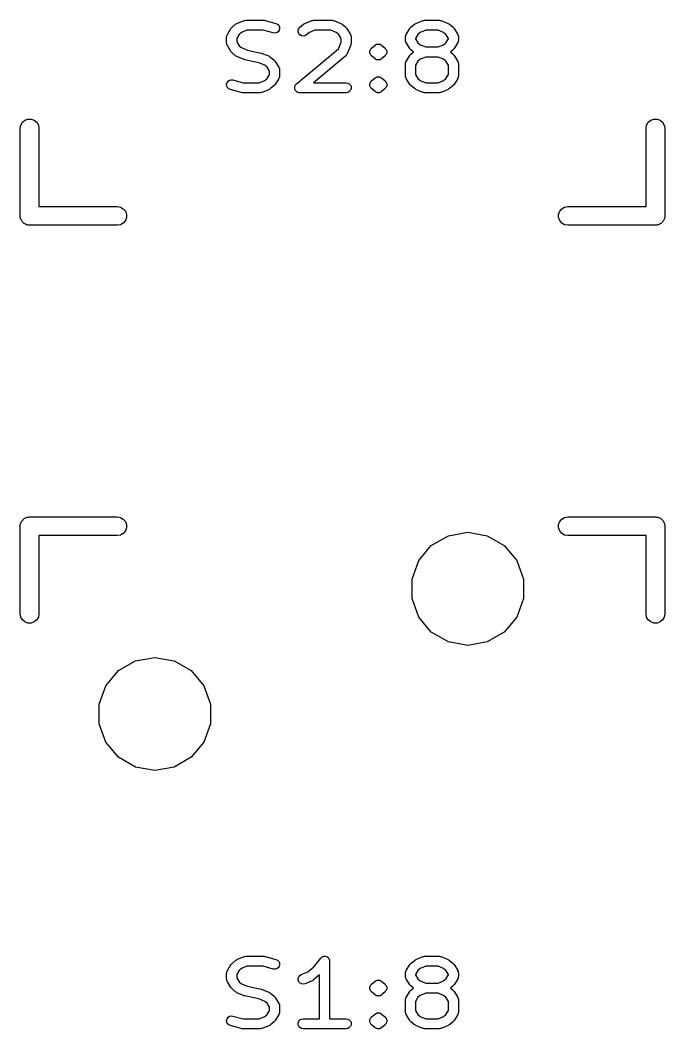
# Model space of a CAD drawing. Extents: x 15 to 276, y -105 to -15.
# Drawn here: x 167.46 to 180.54, y -82.85 to -62.38 of the extents above; entities that cross this region are included whole.
import ezdxf

# ---------------------------------------------------------------- set-up
doc = ezdxf.new("R2010")
doc.units = 0
doc.header["$MEASUREMENT"] = 0
doc.layers.add('BLACK', color=7, linetype='CONTINUOUS')

msp = doc.modelspace()

# ---------------------------------------------------------------- linework, layer by layer
at = {"layer": 'Black'}
for p, q in [((171.856, -62.4462), (172.001, -62.3857)), ((172.001, -62.3857), (172.004, -62.3852)), ((172.004, -62.3852), (172.006, -62.3841)), ((172.006, -62.3841), (172.021, -62.3814)), ((172.021, -62.3814), (172.036, -62.378)), ((172.036, -62.378), (172.038, -62.3783)), ((172.038, -62.3783), (172.041, -62.3779)), ((172.041, -62.3779), (172.403, -62.3779)), ((172.403, -62.3779), (172.417, -62.3803)), ((172.417, -62.3803), (172.431, -62.3816)), ((172.431, -62.3816), (172.648, -62.4421)), ((172.648, -62.4421), (172.68, -62.4573)), ((173.235, -62.4462), (173.38, -62.3857)), ((173.38, -62.3857), (173.383, -62.3852)), ((173.383, -62.3852), (173.385, -62.3841)), ((173.385, -62.3841), (173.4, -62.3814)), ((173.4, -62.3814), (173.415, -62.378)), ((173.415, -62.378), (173.417, -62.3783)), ((173.417, -62.3783), (173.419, -62.3779)), ((173.419, -62.3779), (173.782, -62.3779)), ((173.782, -62.3779), (173.785, -62.3783)), ((173.785, -62.3783), (173.787, -62.378)), ((173.787, -62.378), (173.802, -62.3814)), ((173.802, -62.3814), (173.817, -62.3841)), ((173.817, -62.3841), (173.819, -62.3852)), ((173.819, -62.3852), (173.821, -62.3857)), ((173.821, -62.3857), (173.967, -62.4462)), ((175.485, -62.4462), (175.63, -62.3857)), ((175.63, -62.3857), (175.632, -62.3852)), ((175.632, -62.3852), (175.634, -62.3841)), ((175.634, -62.3841), (175.65, -62.3814)), ((175.65, -62.3814), (175.664, -62.378)), ((175.664, -62.378), (175.667, -62.3783)), ((175.667, -62.3783), (175.669, -62.3779)), ((175.669, -62.3779), (175.959, -62.3779)), ((175.959, -62.3779), (175.962, -62.3783)), ((175.962, -62.3783), (175.964, -62.378)), ((175.964, -62.378), (175.979, -62.3814)), ((175.979, -62.3814), (175.994, -62.3841)), ((175.994, -62.3841), (175.996, -62.3852)), ((175.996, -62.3852), (175.999, -62.3857)), ((175.999, -62.3857), (176.144, -62.4462)), ((171.663, -62.6692), (171.736, -62.5482)), ((171.736, -62.5482), (171.747, -62.5354)), ((171.747, -62.5354), (171.758, -62.5224)), ((171.758, -62.5224), (171.83, -62.4619)), ((171.83, -62.4619), (171.844, -62.4544)), ((171.844, -62.4544), (171.856, -62.4462)), ((171.949, -62.6279), (171.901, -62.6675)), ((172.061, -62.5811), (171.949, -62.6279)), ((172.39, -62.5811), (172.061, -62.5811)), ((172.594, -62.6379), (172.39, -62.5811)), ((172.629, -62.6413), (172.594, -62.6379)), ((172.663, -62.6325), (172.629, -62.6413)), ((172.692, -62.6125), (172.663, -62.6325)), ((172.68, -62.4573), (172.705, -62.4825)), ((172.713, -62.5838), (172.692, -62.6125)), ((172.705, -62.4825), (172.72, -62.5146)), ((172.722, -62.5498), (172.713, -62.5838)), ((172.72, -62.5146), (172.722, -62.5498)), ((173.102, -62.5825), (173.114, -62.5494)), ((173.102, -62.6178), (173.102, -62.5825)), ((173.114, -62.651), (173.102, -62.6178)), ((173.114, -62.5494), (173.137, -62.5224)), ((173.137, -62.5224), (173.209, -62.4619)), ((173.209, -62.4619), (173.222, -62.4544)), ((173.222, -62.4544), (173.235, -62.4462)), ((173.328, -62.6279), (173.267, -62.6785)), ((173.44, -62.5811), (173.328, -62.6279)), ((173.762, -62.5811), (173.44, -62.5811)), ((173.874, -62.6279), (173.762, -62.5811)), ((173.922, -62.6675), (173.874, -62.6279)), ((173.967, -62.4462), (173.979, -62.4544)), ((173.979, -62.4544), (173.992, -62.4619)), ((173.992, -62.4619), (174.065, -62.5224)), ((174.065, -62.5224), (174.076, -62.5354)), ((174.076, -62.5354), (174.087, -62.5482)), ((174.087, -62.5482), (174.16, -62.6692)), ((175.292, -62.6692), (175.364, -62.5482)), ((175.364, -62.5482), (175.375, -62.5354)), ((175.375, -62.5354), (175.386, -62.5224)), ((175.386, -62.5224), (175.459, -62.4619)), ((175.459, -62.4619), (175.472, -62.4544)), ((175.472, -62.4544), (175.485, -62.4462)), ((175.577, -62.6279), (175.53, -62.6675)), ((175.689, -62.5811), (175.577, -62.6279)), ((175.939, -62.5811), (175.689, -62.5811)), ((176.051, -62.6279), (175.939, -62.5811)), ((176.099, -62.6675), (176.051, -62.6279)), ((176.144, -62.4462), (176.156, -62.4544)), ((176.156, -62.4544), (176.17, -62.4619)), ((176.17, -62.4619), (176.242, -62.5224)), ((176.242, -62.5224), (176.253, -62.5354)), ((176.253, -62.5354), (176.264, -62.5482)), ((176.264, -62.5482), (176.337, -62.6692)), ((171.649, -62.7214), (171.65, -62.7118)), ((171.649, -62.8424), (171.649, -62.7214)), ((171.65, -62.852), (171.649, -62.8424)), ((171.65, -62.7118), (171.651, -62.7021)), ((171.651, -62.8617), (171.65, -62.852)), ((171.651, -62.7021), (171.653, -62.6946)), ((171.653, -62.6946), (171.655, -62.6867)), ((171.655, -62.6867), (171.66, -62.6782)), ((171.66, -62.6782), (171.663, -62.6692)), ((171.901, -62.6675), (171.852, -62.7496)), ((171.852, -62.7496), (171.852, -62.8142)), ((171.852, -62.8142), (171.901, -62.8963)), ((173.136, -62.6781), (173.114, -62.651)), ((173.167, -62.6958), (173.136, -62.6781)), ((173.201, -62.7021), (173.167, -62.6958)), ((173.236, -62.6961), (173.201, -62.7021)), ((173.267, -62.6785), (173.236, -62.6961)), ((173.915, -62.9622), (173.971, -62.8228)), ((173.971, -62.7496), (173.922, -62.6675)), ((173.971, -62.8228), (173.971, -62.7496)), ((174.16, -62.6692), (174.163, -62.6782)), ((174.163, -62.6782), (174.168, -62.6867)), ((174.168, -62.6867), (174.169, -62.6946)), ((174.169, -62.6946), (174.172, -62.7021)), ((174.174, -62.8456), (174.171, -62.8613)), ((174.172, -62.7021), (174.172, -62.7118)), ((174.172, -62.7118), (174.174, -62.7214)), ((174.174, -62.7214), (174.174, -62.8424)), ((174.174, -62.8424), (174.174, -62.844)), ((174.174, -62.844), (174.174, -62.8456)), ((175.277, -62.7214), (175.279, -62.7118)), ((175.277, -62.7819), (175.277, -62.7214)), ((175.279, -62.7915), (175.277, -62.7819)), ((175.279, -62.7021), (175.282, -62.6946)), ((175.279, -62.7118), (175.279, -62.7021)), ((175.279, -62.8012), (175.279, -62.7915)), ((175.282, -62.8087), (175.279, -62.8012)), ((175.282, -62.6946), (175.283, -62.6867)), ((175.283, -62.8167), (175.282, -62.8087)), ((175.283, -62.6867), (175.288, -62.6782)), ((175.288, -62.8251), (175.283, -62.8167)), ((175.288, -62.6782), (175.292, -62.6692)), ((175.292, -62.8342), (175.288, -62.8251)), ((175.364, -62.9551), (175.292, -62.8342)), ((175.53, -62.6675), (175.48, -62.7496)), ((175.48, -62.7496), (175.48, -62.7538)), ((175.48, -62.7538), (175.53, -62.8358)), ((175.53, -62.8358), (175.577, -62.8755)), ((176.051, -62.8755), (176.099, -62.8358)), ((176.148, -62.7496), (176.099, -62.6675)), ((176.099, -62.8358), (176.148, -62.7538)), ((176.148, -62.7538), (176.148, -62.7496)), ((176.337, -62.8342), (176.264, -62.9551)), ((176.337, -62.6692), (176.34, -62.6782)), ((176.34, -62.8251), (176.337, -62.8342)), ((176.34, -62.6782), (176.345, -62.6867)), ((176.345, -62.8167), (176.34, -62.8251)), ((176.345, -62.6867), (176.347, -62.6946)), ((176.347, -62.8087), (176.345, -62.8167)), ((176.347, -62.6946), (176.349, -62.7021)), ((176.349, -62.8012), (176.347, -62.8087)), ((176.349, -62.7021), (176.35, -62.7118)), ((176.35, -62.7915), (176.349, -62.8012)), ((176.35, -62.7118), (176.351, -62.7214)), ((176.351, -62.7819), (176.35, -62.7915)), ((176.351, -62.7214), (176.351, -62.7819)), ((171.653, -62.8692), (171.651, -62.8617)), ((171.655, -62.8771), (171.653, -62.8692)), ((171.66, -62.8856), (171.655, -62.8771)), ((171.663, -62.8947), (171.66, -62.8856)), ((171.736, -63.0156), (171.663, -62.8947)), ((171.747, -63.0284), (171.736, -63.0156)), ((171.758, -63.0414), (171.747, -63.0284)), ((171.83, -63.1019), (171.758, -63.0414)), ((171.901, -62.8963), (171.949, -62.9359)), ((171.949, -62.9359), (172.071, -62.9868)), ((172.071, -62.9868), (172.352, -63.0453)), ((172.352, -63.0453), (172.361, -63.0489)), ((172.361, -63.0489), (172.37, -63.051)), ((172.37, -63.051), (172.515, -63.1115)), ((173.064, -63.6715), (173.915, -62.9622)), ((174.167, -62.8801), (174.094, -63.0615)), ((174.168, -62.8771), (174.167, -62.8785)), ((174.167, -62.8785), (174.167, -62.8801)), ((174.171, -62.8613), (174.168, -62.8771)), ((174.553, -63.0058), (174.559, -62.9896)), ((174.553, -63.0062), (174.553, -63.0058)), ((174.553, -63.0065), (174.553, -63.0062)), ((174.553, -63.0238), (174.553, -63.0065)), ((174.553, -63.0411), (174.553, -63.0238)), ((174.553, -63.0414), (174.553, -63.0411)), ((174.553, -63.0418), (174.553, -63.0414)), ((174.559, -63.0581), (174.553, -63.0418)), ((174.559, -62.9896), (174.565, -62.9733)), ((174.565, -62.9727), (174.577, -62.9594)), ((174.565, -62.973), (174.565, -62.9727)), ((174.565, -62.9733), (174.565, -62.973)), ((174.577, -62.9594), (174.588, -62.9462)), ((174.588, -62.9458), (174.661, -62.8853)), ((174.588, -62.946), (174.588, -62.9458)), ((174.588, -62.9462), (174.588, -62.946)), ((174.661, -62.8853), (174.668, -62.8809)), ((174.668, -62.8809), (174.675, -62.8753)), ((174.675, -62.8753), (174.683, -62.8724)), ((174.683, -62.8724), (174.691, -62.868)), ((174.691, -62.8677), (174.7, -62.8663)), ((174.691, -62.8679), (174.691, -62.8677)), ((174.691, -62.868), (174.691, -62.8679)), ((174.7, -62.8663), (174.708, -62.8633)), ((174.708, -62.8633), (174.717, -62.8633)), ((174.717, -62.8633), (174.725, -62.8617)), ((174.725, -62.8617), (174.726, -62.8618)), ((174.726, -62.8618), (174.726, -62.8617)), ((174.726, -62.8617), (174.735, -62.8633)), ((174.735, -62.8633), (174.743, -62.8633)), ((174.743, -62.8633), (174.752, -62.8663)), ((174.752, -62.8663), (174.76, -62.8677)), ((174.76, -62.8677), (174.76, -62.8679)), ((174.76, -62.8679), (174.761, -62.868)), ((174.761, -62.868), (174.768, -62.8724)), ((174.768, -62.8724), (174.777, -62.8753)), ((174.777, -62.8753), (174.783, -62.8809)), ((174.783, -62.8809), (174.791, -62.8853)), ((174.791, -62.8853), (174.863, -62.9458)), ((174.863, -62.9458), (174.864, -62.946)), ((174.864, -62.946), (174.864, -62.9462)), ((174.864, -62.9462), (174.875, -62.9594)), ((174.875, -62.9594), (174.886, -62.9727)), ((174.886, -62.9727), (174.886, -62.973)), ((174.886, -62.973), (174.886, -62.9733)), ((174.886, -62.9733), (174.892, -62.9895)), ((174.892, -62.9895), (174.898, -63.0058)), ((174.898, -63.0418), (174.892, -63.058)), ((174.898, -63.0058), (174.898, -63.0062)), ((174.898, -63.0062), (174.898, -63.0065)), ((174.898, -63.0065), (174.898, -63.0238)), ((174.898, -63.0238), (174.898, -63.0411)), ((174.898, -63.0411), (174.898, -63.0414)), ((174.898, -63.0414), (174.898, -63.0418)), ((175.375, -62.9679), (175.364, -62.9551)), ((175.386, -62.9809), (175.375, -62.9679)), ((175.438, -63.0238), (175.386, -62.9809)), ((175.386, -63.0667), (175.438, -63.0238)), ((175.577, -62.8755), (175.689, -62.9222)), ((175.689, -62.9222), (175.939, -62.9222)), ((175.939, -62.9222), (176.051, -62.8755)), ((176.242, -62.9809), (176.191, -63.0238)), ((176.191, -63.0238), (176.242, -63.0667)), ((176.253, -62.9679), (176.242, -62.9809)), ((176.264, -62.9551), (176.253, -62.9679)), ((171.844, -63.1094), (171.83, -63.1019)), ((171.856, -63.1176), (171.844, -63.1094)), ((172.001, -63.1781), (171.856, -63.1176)), ((172.011, -63.1802), (172.001, -63.1781)), ((172.02, -63.1837), (172.011, -63.1802)), ((172.301, -63.2423), (172.02, -63.1837)), ((172.423, -63.2931), (172.301, -63.2423)), ((172.515, -63.1115), (172.528, -63.1196)), ((172.528, -63.1196), (172.541, -63.1272)), ((172.541, -63.1272), (172.614, -63.1877)), ((172.614, -63.1877), (172.625, -63.2006)), ((172.625, -63.2006), (172.636, -63.2134)), ((172.636, -63.2134), (172.708, -63.3344)), ((174.065, -63.1019), (173.41, -63.6479)), ((174.07, -63.0962), (174.065, -63.1019)), ((174.076, -63.0915), (174.07, -63.0962)), ((174.081, -63.0828), (174.076, -63.0915)), ((174.088, -63.0749), (174.081, -63.0828)), ((174.09, -63.0679), (174.088, -63.0749)), ((174.094, -63.0615), (174.09, -63.0679)), ((174.565, -63.0743), (174.559, -63.0581)), ((174.565, -63.0746), (174.565, -63.0743)), ((174.565, -63.0749), (174.565, -63.0746)), ((174.577, -63.0882), (174.565, -63.0749)), ((174.588, -63.1014), (174.577, -63.0882)), ((174.588, -63.1016), (174.588, -63.1014)), ((174.588, -63.1019), (174.588, -63.1016)), ((174.661, -63.1623), (174.588, -63.1019)), ((174.668, -63.1667), (174.661, -63.1623)), ((174.675, -63.1723), (174.668, -63.1667)), ((174.683, -63.1753), (174.675, -63.1723)), ((174.691, -63.1796), (174.683, -63.1753)), ((174.691, -63.1797), (174.691, -63.1796)), ((174.691, -63.1799), (174.691, -63.1797)), ((174.7, -63.1814), (174.691, -63.1799)), ((174.708, -63.1843), (174.7, -63.1814)), ((174.717, -63.1843), (174.708, -63.1843)), ((174.725, -63.1859), (174.717, -63.1843)), ((174.726, -63.1858), (174.725, -63.1859)), ((174.735, -63.1843), (174.726, -63.1859)), ((174.726, -63.1859), (174.726, -63.1858)), ((174.743, -63.1843), (174.735, -63.1843)), ((174.752, -63.1814), (174.743, -63.1843)), ((174.76, -63.1799), (174.752, -63.1814)), ((174.761, -63.1796), (174.76, -63.1797)), ((174.76, -63.1797), (174.76, -63.1799)), ((174.768, -63.1753), (174.761, -63.1796)), ((174.777, -63.1723), (174.768, -63.1753)), ((174.783, -63.1667), (174.777, -63.1723)), ((174.791, -63.1623), (174.783, -63.1667)), ((174.863, -63.1019), (174.791, -63.1623)), ((174.864, -63.1016), (174.863, -63.1019)), ((174.875, -63.0882), (174.864, -63.1014)), ((174.864, -63.1014), (174.864, -63.1016)), ((174.886, -63.0749), (174.875, -63.0882)), ((174.892, -63.058), (174.886, -63.0743)), ((174.886, -63.0743), (174.886, -63.0746)), ((174.886, -63.0746), (174.886, -63.0749)), ((175.277, -63.2657), (175.279, -63.2561)), ((175.279, -63.2464), (175.282, -63.2389)), ((175.279, -63.2561), (175.279, -63.2464)), ((175.282, -63.2389), (175.283, -63.231)), ((175.283, -63.231), (175.288, -63.2225)), ((175.288, -63.2225), (175.292, -63.2134)), ((175.292, -63.2134), (175.364, -63.0925)), ((175.364, -63.0925), (175.375, -63.0797)), ((175.375, -63.0797), (175.386, -63.0667)), ((175.53, -63.2118), (175.48, -63.2939)), ((175.577, -63.1722), (175.53, -63.2118)), ((175.689, -63.1254), (175.577, -63.1722)), ((175.939, -63.1254), (175.689, -63.1254)), ((176.051, -63.1722), (175.939, -63.1254)), ((176.099, -63.2118), (176.051, -63.1722)), ((176.148, -63.2939), (176.099, -63.2118)), ((176.242, -63.0667), (176.253, -63.0797)), ((176.253, -63.0797), (176.264, -63.0925)), ((176.264, -63.0925), (176.337, -63.2134)), ((176.337, -63.2134), (176.34, -63.2225)), ((176.34, -63.2225), (176.345, -63.231)), ((176.345, -63.231), (176.347, -63.2389)), ((176.347, -63.2389), (176.349, -63.2464)), ((176.349, -63.2464), (176.35, -63.2561)), ((176.35, -63.2561), (176.351, -63.2657)), ((172.47, -63.3327), (172.423, -63.2931)), ((172.52, -63.4148), (172.47, -63.3327)), ((172.52, -63.4795), (172.52, -63.4148)), ((172.708, -63.3344), (172.712, -63.3435)), ((172.712, -63.3435), (172.717, -63.3519)), ((172.717, -63.3519), (172.718, -63.3598)), ((172.718, -63.3598), (172.721, -63.3673)), ((172.721, -63.3673), (172.721, -63.3771)), ((172.721, -63.3771), (172.723, -63.3867)), ((172.723, -63.3867), (172.723, -63.5076)), ((175.277, -63.5076), (175.277, -63.2657)), ((175.48, -63.2939), (175.48, -63.4795)), ((176.148, -63.4795), (176.148, -63.2939)), ((176.351, -63.2657), (176.351, -63.5076)), ((171.649, -63.6793), (171.659, -63.6453)), ((171.659, -63.6453), (171.679, -63.6166)), ((171.679, -63.6166), (171.708, -63.5966)), ((171.708, -63.5966), (171.742, -63.5878)), ((171.742, -63.5878), (171.777, -63.5912)), ((171.777, -63.5912), (171.982, -63.6479)), ((171.982, -63.6479), (172.311, -63.6479)), ((172.311, -63.6479), (172.423, -63.6012)), ((172.423, -63.6012), (172.47, -63.5615)), ((172.47, -63.5615), (172.52, -63.4795)), ((172.708, -63.5599), (172.636, -63.6808)), ((172.712, -63.5508), (172.708, -63.5599)), ((172.717, -63.5424), (172.712, -63.5508)), ((172.718, -63.5344), (172.717, -63.5424)), ((172.721, -63.5269), (172.718, -63.5344)), ((172.723, -63.5076), (172.721, -63.5172)), ((172.721, -63.5172), (172.721, -63.5269)), ((173.064, -63.6716), (173.064, -63.6715)), ((173.064, -63.6717), (173.064, -63.6716)), ((173.41, -63.6479), (174.073, -63.6479)), ((174.073, -63.6479), (174.107, -63.6541)), ((174.107, -63.6541), (174.138, -63.6717)), ((174.553, -63.6711), (174.559, -63.6548)), ((174.553, -63.6714), (174.553, -63.6711)), ((174.553, -63.6717), (174.553, -63.6714)), ((174.559, -63.6548), (174.565, -63.6385)), ((174.565, -63.6379), (174.577, -63.6247)), ((174.565, -63.6383), (174.565, -63.6379)), ((174.565, -63.6385), (174.565, -63.6383)), ((174.577, -63.6247), (174.588, -63.6114)), ((174.588, -63.611), (174.661, -63.5505)), ((174.588, -63.6113), (174.588, -63.611)), ((174.588, -63.6114), (174.588, -63.6113)), ((174.661, -63.5505), (174.668, -63.5462)), ((174.668, -63.5462), (174.675, -63.5406)), ((174.675, -63.5406), (174.683, -63.5376)), ((174.683, -63.5376), (174.691, -63.5332)), ((174.691, -63.533), (174.7, -63.5315)), ((174.691, -63.5332), (174.691, -63.533)), ((174.691, -63.5332), (174.691, -63.5332)), ((174.7, -63.5315), (174.708, -63.5285)), ((174.708, -63.5285), (174.717, -63.5285)), ((174.717, -63.5285), (174.725, -63.527)), ((174.725, -63.527), (174.726, -63.527)), ((174.726, -63.527), (174.726, -63.527)), ((174.726, -63.527), (174.735, -63.5285)), ((174.735, -63.5285), (174.743, -63.5285)), ((174.743, -63.5285), (174.752, -63.5315)), ((174.752, -63.5315), (174.76, -63.533)), ((174.76, -63.533), (174.76, -63.5332)), ((174.76, -63.5332), (174.761, -63.5332)), ((174.761, -63.5332), (174.768, -63.5376)), ((174.768, -63.5376), (174.777, -63.5406)), ((174.777, -63.5406), (174.783, -63.5462)), ((174.783, -63.5462), (174.791, -63.5505)), ((174.791, -63.5505), (174.863, -63.611)), ((174.863, -63.611), (174.864, -63.6113)), ((174.864, -63.6113), (174.864, -63.6114)), ((174.864, -63.6114), (174.875, -63.6247)), ((174.875, -63.6247), (174.886, -63.6379)), ((174.886, -63.6379), (174.886, -63.6383)), ((174.886, -63.6383), (174.886, -63.6385)), ((174.886, -63.6385), (174.892, -63.6548)), ((174.892, -63.6548), (174.898, -63.6711)), ((174.898, -63.6711), (174.898, -63.6714)), ((174.898, -63.6714), (174.898, -63.6717)), ((175.279, -63.5172), (175.277, -63.5076)), ((175.279, -63.5269), (175.279, -63.5172)), ((175.282, -63.5345), (175.279, -63.5269)), ((175.283, -63.5424), (175.282, -63.5345)), ((175.288, -63.5508), (175.283, -63.5424)), ((175.292, -63.5599), (175.288, -63.5508)), ((175.364, -63.6808), (175.292, -63.5599)), ((175.48, -63.4795), (175.53, -63.5615)), ((175.53, -63.5615), (175.577, -63.6012)), ((175.577, -63.6012), (175.689, -63.6479)), ((175.689, -63.6479), (175.939, -63.6479)), ((175.939, -63.6479), (176.051, -63.6012)), ((176.051, -63.6012), (176.099, -63.5615)), ((176.099, -63.5615), (176.148, -63.4795)), ((176.337, -63.5599), (176.264, -63.6808)), ((176.34, -63.5508), (176.337, -63.5599)), ((176.345, -63.5424), (176.34, -63.5508)), ((176.347, -63.5344), (176.345, -63.5424)), ((176.349, -63.5269), (176.347, -63.5344)), ((176.35, -63.5172), (176.349, -63.5269)), ((176.351, -63.5076), (176.35, -63.5172)), ((171.652, -63.7144), (171.649, -63.6793)), ((171.667, -63.7466), (171.652, -63.7144)), ((171.691, -63.7717), (171.667, -63.7466)), ((171.723, -63.7869), (171.691, -63.7717)), ((171.941, -63.8474), (171.723, -63.7869)), ((171.954, -63.8487), (171.941, -63.8474)), ((171.968, -63.8511), (171.954, -63.8487)), ((172.331, -63.8511), (171.968, -63.8511)), ((172.333, -63.8507), (172.331, -63.8511)), ((172.336, -63.851), (172.333, -63.8507)), ((172.35, -63.8477), (172.336, -63.851)), ((172.366, -63.845), (172.35, -63.8477)), ((172.368, -63.8438), (172.366, -63.845)), ((172.37, -63.8433), (172.368, -63.8438)), ((172.515, -63.7828), (172.37, -63.8433)), ((172.528, -63.7746), (172.515, -63.7828)), ((172.541, -63.7671), (172.528, -63.7746)), ((172.614, -63.7066), (172.541, -63.7671)), ((172.625, -63.6937), (172.614, -63.7066)), ((172.636, -63.6808), (172.625, -63.6937)), ((173.029, -63.7315), (173.035, -63.7151)), ((173.029, -63.7317), (173.029, -63.7315)), ((173.029, -63.7319), (173.029, -63.7317)), ((173.029, -63.7492), (173.029, -63.7319)), ((173.029, -63.7668), (173.029, -63.7492)), ((173.029, -63.767), (173.029, -63.7668)), ((173.029, -63.7672), (173.029, -63.767)), ((173.035, -63.7835), (173.029, -63.7672)), ((173.035, -63.7151), (173.041, -63.6987)), ((173.041, -63.8), (173.035, -63.7835)), ((173.041, -63.6984), (173.053, -63.685)), ((173.041, -63.6986), (173.041, -63.6984)), ((173.041, -63.6987), (173.041, -63.6986)), ((173.041, -63.8002), (173.041, -63.8)), ((173.041, -63.8003), (173.041, -63.8002)), ((173.052, -63.8138), (173.041, -63.8003)), ((173.064, -63.8271), (173.052, -63.8138)), ((173.053, -63.685), (173.064, -63.6717)), ((173.064, -63.8272), (173.064, -63.8271)), ((173.064, -63.8274), (173.064, -63.8272)), ((173.079, -63.8361), (173.064, -63.8274)), ((173.094, -63.8449), (173.079, -63.8361)), ((173.094, -63.845), (173.094, -63.8449)), ((173.094, -63.8449), (173.094, -63.8449)), ((173.112, -63.8481), (173.094, -63.845)), ((173.129, -63.8511), (173.112, -63.8481)), ((174.073, -63.8511), (173.129, -63.8511)), ((173.129, -63.8511), (173.129, -63.8511)), ((173.129, -63.8511), (173.129, -63.8511)), ((174.107, -63.845), (174.073, -63.8511)), ((174.138, -63.8274), (174.107, -63.845)), ((174.138, -63.6717), (174.161, -63.6987)), ((174.161, -63.8003), (174.138, -63.8274)), ((174.161, -63.6987), (174.173, -63.7319)), ((174.173, -63.7672), (174.161, -63.8003)), ((174.173, -63.7319), (174.173, -63.7672)), ((174.553, -63.6891), (174.553, -63.6717)), ((174.553, -63.7064), (174.553, -63.6891)), ((174.553, -63.7067), (174.553, -63.7064)), ((174.553, -63.707), (174.553, -63.7067)), ((174.559, -63.7234), (174.553, -63.707)), ((174.565, -63.7395), (174.559, -63.7234)), ((174.565, -63.7398), (174.565, -63.7395)), ((174.565, -63.7401), (174.565, -63.7398)), ((174.577, -63.7534), (174.565, -63.7401)), ((174.588, -63.7667), (174.577, -63.7534)), ((174.588, -63.7668), (174.588, -63.7667)), ((174.588, -63.7671), (174.588, -63.7668)), ((174.661, -63.8276), (174.588, -63.7671)), ((174.668, -63.8319), (174.661, -63.8276)), ((174.675, -63.8375), (174.668, -63.8319)), ((174.683, -63.8405), (174.675, -63.8375)), ((174.691, -63.8449), (174.683, -63.8405)), ((174.691, -63.8451), (174.691, -63.8449)), ((174.691, -63.8449), (174.691, -63.8449)), ((174.7, -63.8466), (174.691, -63.8451)), ((174.708, -63.8496), (174.7, -63.8466)), ((174.717, -63.8496), (174.708, -63.8496)), ((174.725, -63.8511), (174.717, -63.8496)), ((174.726, -63.8511), (174.725, -63.8511)), ((174.735, -63.8496), (174.726, -63.8511)), ((174.726, -63.8511), (174.726, -63.8511)), ((174.743, -63.8496), (174.735, -63.8496)), ((174.752, -63.8466), (174.743, -63.8496)), ((174.76, -63.8451), (174.752, -63.8466)), ((174.761, -63.8449), (174.76, -63.8449)), ((174.76, -63.8449), (174.76, -63.8451)), ((174.768, -63.8405), (174.761, -63.8449)), ((174.777, -63.8375), (174.768, -63.8405)), ((174.783, -63.8319), (174.777, -63.8375)), ((174.791, -63.8276), (174.783, -63.8319)), ((174.863, -63.7671), (174.791, -63.8276)), ((174.864, -63.7668), (174.863, -63.7671)), ((174.875, -63.7534), (174.864, -63.7667)), ((174.864, -63.7667), (174.864, -63.7668)), ((174.886, -63.7401), (174.875, -63.7534)), ((174.892, -63.7233), (174.886, -63.7395)), ((174.886, -63.7395), (174.886, -63.7398)), ((174.886, -63.7398), (174.886, -63.7401)), ((174.898, -63.707), (174.892, -63.7233)), ((174.898, -63.6717), (174.898, -63.689)), ((174.898, -63.689), (174.898, -63.7064)), ((174.898, -63.7064), (174.898, -63.7067)), ((174.898, -63.7067), (174.898, -63.707)), ((175.375, -63.6937), (175.364, -63.6808)), ((175.386, -63.7066), (175.375, -63.6937)), ((175.459, -63.7671), (175.386, -63.7066)), ((175.472, -63.7746), (175.459, -63.7671)), ((175.485, -63.7828), (175.472, -63.7746)), ((175.63, -63.8433), (175.485, -63.7828)), ((175.632, -63.8438), (175.63, -63.8433)), ((175.634, -63.845), (175.632, -63.8438)), ((175.65, -63.8477), (175.634, -63.845)), ((175.664, -63.851), (175.65, -63.8477)), ((175.667, -63.8507), (175.664, -63.851)), ((175.669, -63.8511), (175.667, -63.8507)), ((175.959, -63.8511), (175.669, -63.8511)), ((175.962, -63.8507), (175.959, -63.8511)), ((175.964, -63.851), (175.962, -63.8507)), ((175.979, -63.8477), (175.964, -63.851)), ((175.994, -63.845), (175.979, -63.8477)), ((175.996, -63.8438), (175.994, -63.845)), ((175.999, -63.8433), (175.996, -63.8438)), ((176.144, -63.7828), (175.999, -63.8433)), ((176.156, -63.7746), (176.144, -63.7828)), ((176.17, -63.7671), (176.156, -63.7746)), ((176.242, -63.7066), (176.17, -63.7671)), ((176.253, -63.6937), (176.242, -63.7066)), ((176.264, -63.6808), (176.253, -63.6937)), ((167.471, -64.5068), (167.504, -64.4495)), ((167.504, -64.4495), (167.555, -64.407)), ((167.555, -64.407), (167.617, -64.3844)), ((167.617, -64.3844), (167.683, -64.3844)), ((167.683, -64.3844), (167.745, -64.407)), ((167.745, -64.407), (167.796, -64.4495)), ((167.796, -64.4495), (167.829, -64.5068)), ((180.171, -64.5068), (180.204, -64.4495)), ((180.204, -64.4495), (180.255, -64.407)), ((180.255, -64.407), (180.317, -64.3844)), ((180.317, -64.3844), (180.383, -64.3844)), ((180.383, -64.3844), (180.445, -64.407)), ((180.445, -64.407), (180.496, -64.4495)), ((180.496, -64.4495), (180.529, -64.5068)), ((167.459, -64.572), (167.471, -64.5068)), ((167.459, -66.35), (167.459, -64.572)), ((167.829, -64.5068), (167.84, -64.572)), ((167.84, -64.572), (167.84, -66.1595)), ((180.159, -64.572), (180.171, -64.5068)), ((180.159, -66.1595), (180.159, -64.572)), ((180.529, -64.5068), (180.54, -64.572)), ((180.54, -64.572), (180.54, -66.35)), ((167.84, -66.1595), (169.428, -66.1595)), ((169.428, -66.1595), (169.493, -66.171)), ((169.493, -66.171), (169.55, -66.2041)), ((169.55, -66.2041), (169.593, -66.2548)), ((169.593, -66.2548), (169.616, -66.3169)), ((169.616, -66.3169), (169.616, -66.3831)), ((178.384, -66.3169), (178.407, -66.2548)), ((178.384, -66.3831), (178.384, -66.3169)), ((178.407, -66.2548), (178.45, -66.2041)), ((178.45, -66.2041), (178.507, -66.171)), ((178.507, -66.171), (178.572, -66.1595)), ((178.572, -66.1595), (180.159, -66.1595)), ((167.462, -66.3664), (167.459, -66.35)), ((167.462, -66.3831), (167.462, -66.3664)), ((167.468, -66.3987), (167.462, -66.3831)), ((167.471, -66.4152), (167.468, -66.3987)), ((167.479, -66.4296), (167.471, -66.4152)), ((167.485, -66.4453), (167.479, -66.4296)), ((167.496, -66.458), (167.485, -66.4453)), ((167.504, -66.4725), (167.496, -66.458)), ((167.517, -66.4832), (167.504, -66.4725)), ((167.528, -66.4959), (167.517, -66.4832)), ((167.542, -66.5043), (167.528, -66.4959)), ((167.555, -66.515), (167.542, -66.5043)), ((167.57, -66.5207), (167.555, -66.515)), ((167.585, -66.529), (167.57, -66.5207)), ((167.601, -66.5319), (167.585, -66.529)), ((167.617, -66.5376), (167.601, -66.5319)), ((167.634, -66.5376), (167.617, -66.5376)), ((167.65, -66.5405), (167.634, -66.5376)), ((169.493, -66.529), (169.428, -66.5405)), ((169.55, -66.4959), (169.493, -66.529)), ((169.593, -66.4453), (169.55, -66.4959)), ((169.616, -66.3831), (169.593, -66.4453)), ((178.407, -66.4453), (178.384, -66.3831)), ((178.45, -66.4959), (178.407, -66.4453)), ((178.507, -66.529), (178.45, -66.4959)), ((178.572, -66.5405), (178.507, -66.529)), ((180.366, -66.5376), (180.35, -66.5405)), ((180.383, -66.5376), (180.366, -66.5376)), ((180.399, -66.5319), (180.383, -66.5376)), ((180.415, -66.529), (180.399, -66.5319)), ((180.43, -66.5207), (180.415, -66.529)), ((180.445, -66.515), (180.43, -66.5207)), ((180.458, -66.5043), (180.445, -66.515)), ((180.472, -66.4959), (180.458, -66.5043)), ((180.483, -66.4832), (180.472, -66.4959)), ((180.496, -66.4725), (180.483, -66.4832)), ((180.504, -66.458), (180.496, -66.4725)), ((180.515, -66.4453), (180.504, -66.458)), ((180.521, -66.4296), (180.515, -66.4453)), ((180.529, -66.4152), (180.521, -66.4296)), ((180.532, -66.3987), (180.529, -66.4152)), ((180.538, -66.3831), (180.532, -66.3987)), ((180.54, -66.35), (180.538, -66.3664)), ((180.538, -66.3664), (180.538, -66.3831)), ((169.428, -66.5405), (167.65, -66.5405)), ((180.35, -66.5405), (178.572, -66.5405)), ((167.57, -72.4793), (167.585, -72.471)), ((167.585, -72.471), (167.601, -72.4681)), ((167.601, -72.4681), (167.617, -72.4624)), ((167.617, -72.4624), (167.634, -72.4624)), ((167.634, -72.4624), (167.65, -72.4595)), ((167.65, -72.4595), (169.428, -72.4595)), ((169.428, -72.4595), (169.493, -72.471)), ((169.493, -72.471), (169.55, -72.5041)), ((178.45, -72.5041), (178.507, -72.471)), ((178.507, -72.471), (178.572, -72.4595)), ((178.572, -72.4595), (180.35, -72.4595)), ((180.35, -72.4595), (180.366, -72.4624)), ((180.366, -72.4624), (180.383, -72.4624)), ((180.383, -72.4624), (180.399, -72.4681)), ((180.399, -72.4681), (180.415, -72.471)), ((180.415, -72.471), (180.43, -72.4793)), ((167.459, -72.65), (167.462, -72.6336)), ((167.459, -74.428), (167.459, -72.65)), ((167.462, -72.6169), (167.468, -72.6013)), ((167.462, -72.6336), (167.462, -72.6169)), ((167.468, -72.6013), (167.471, -72.5848)), ((167.471, -72.5848), (167.479, -72.5704)), ((167.479, -72.5704), (167.485, -72.5547)), ((167.485, -72.5547), (167.496, -72.542)), ((167.496, -72.542), (167.504, -72.5275)), ((167.504, -72.5275), (167.517, -72.5168)), ((167.517, -72.5168), (167.528, -72.5041)), ((167.528, -72.5041), (167.542, -72.4957)), ((167.542, -72.4957), (167.555, -72.485)), ((167.555, -72.485), (167.57, -72.4793)), ((169.55, -72.5041), (169.593, -72.5547)), ((169.593, -72.5547), (169.616, -72.6169)), ((169.616, -72.6169), (169.616, -72.6831)), ((178.384, -72.6169), (178.407, -72.5547)), ((178.384, -72.6831), (178.384, -72.6169)), ((178.407, -72.5547), (178.45, -72.5041)), ((180.43, -72.4793), (180.445, -72.485)), ((180.445, -72.485), (180.458, -72.4957)), ((180.458, -72.4957), (180.472, -72.5041)), ((180.472, -72.5041), (180.483, -72.5168)), ((180.483, -72.5168), (180.496, -72.5275)), ((180.496, -72.5275), (180.504, -72.542)), ((180.504, -72.542), (180.515, -72.5547)), ((180.515, -72.5547), (180.521, -72.5704)), ((180.521, -72.5704), (180.529, -72.5848)), ((180.529, -72.5848), (180.532, -72.6013)), ((180.532, -72.6013), (180.538, -72.6169)), ((180.538, -72.6169), (180.538, -72.6336)), ((180.538, -72.6336), (180.54, -72.65)), ((180.54, -72.65), (180.54, -74.428)), ((169.428, -72.8405), (167.84, -72.8405)), ((167.84, -72.8405), (167.84, -74.428)), ((169.493, -72.829), (169.428, -72.8405)), ((169.55, -72.7959), (169.493, -72.829)), ((169.593, -72.7452), (169.55, -72.7959)), ((169.616, -72.6831), (169.593, -72.7452)), ((175.802, -73.0411), (176.148, -72.8418)), ((176.148, -72.8418), (176.54, -72.7726)), ((176.54, -72.7726), (176.932, -72.8418)), ((176.932, -72.8418), (177.278, -73.0411)), ((178.407, -72.7452), (178.384, -72.6831)), ((178.45, -72.7959), (178.407, -72.7452)), ((178.507, -72.829), (178.45, -72.7959)), ((178.572, -72.8405), (178.507, -72.829)), ((180.159, -72.8405), (178.572, -72.8405)), ((180.159, -74.428), (180.159, -72.8405)), ((175.546, -73.3463), (175.802, -73.0411)), ((177.278, -73.0411), (177.534, -73.3463)), ((175.41, -73.7208), (175.546, -73.3463)), ((177.534, -73.3463), (177.67, -73.7208)), ((175.41, -74.1192), (175.41, -73.7208)), ((177.67, -73.7208), (177.67, -74.1192)), ((175.546, -74.4937), (175.41, -74.1192)), ((177.67, -74.1192), (177.534, -74.4937)), ((167.471, -74.4932), (167.459, -74.428)), ((167.504, -74.5505), (167.471, -74.4932)), ((167.829, -74.4932), (167.796, -74.5505)), ((167.84, -74.428), (167.829, -74.4932)), ((175.802, -74.7989), (175.546, -74.4937)), ((177.534, -74.4937), (177.278, -74.7989)), ((180.171, -74.4932), (180.159, -74.428)), ((180.204, -74.5505), (180.171, -74.4932)), ((180.529, -74.4932), (180.496, -74.5505)), ((180.54, -74.428), (180.529, -74.4932)), ((167.555, -74.593), (167.504, -74.5505)), ((167.617, -74.6156), (167.555, -74.593)), ((167.683, -74.6156), (167.617, -74.6156)), ((167.745, -74.593), (167.683, -74.6156)), ((167.796, -74.5505), (167.745, -74.593)), ((180.255, -74.593), (180.204, -74.5505)), ((180.317, -74.6156), (180.255, -74.593)), ((180.383, -74.6156), (180.317, -74.6156)), ((180.445, -74.593), (180.383, -74.6156)), ((180.496, -74.5505), (180.445, -74.593)), ((176.148, -74.9982), (175.802, -74.7989)), ((177.278, -74.7989), (176.932, -74.9982)), ((176.54, -75.0674), (176.148, -74.9982)), ((176.932, -74.9982), (176.54, -75.0674)), ((169.798, -75.3818), (170.19, -75.3126)), ((170.19, -75.3126), (170.582, -75.3818)), ((169.452, -75.5811), (169.798, -75.3818)), ((170.582, -75.3818), (170.928, -75.5811)), ((169.196, -75.8863), (169.452, -75.5811)), ((170.928, -75.5811), (171.184, -75.8863)), ((169.06, -76.2608), (169.196, -75.8863)), ((171.184, -75.8863), (171.32, -76.2608)), ((169.06, -76.6592), (169.06, -76.2608)), ((171.32, -76.2608), (171.32, -76.6592)), ((169.196, -77.0337), (169.06, -76.6592)), ((171.32, -76.6592), (171.184, -77.0337)), ((169.452, -77.3389), (169.196, -77.0337)), ((171.184, -77.0337), (170.928, -77.3389)), ((169.798, -77.5382), (169.452, -77.3389)), ((170.928, -77.3389), (170.582, -77.5382)), ((170.19, -77.6074), (169.798, -77.5382)), ((170.582, -77.5382), (170.19, -77.6074)), ((171.758, -81.5224), (171.83, -81.4619)), ((171.83, -81.4619), (171.844, -81.4544)), ((171.844, -81.4544), (171.856, -81.4462)), ((171.856, -81.4462), (172.001, -81.3857)), ((172.001, -81.3857), (172.004, -81.3852)), ((172.004, -81.3852), (172.006, -81.3841)), ((172.006, -81.3841), (172.021, -81.3814)), ((172.021, -81.3814), (172.036, -81.378)), ((172.036, -81.378), (172.038, -81.3783)), ((172.038, -81.3783), (172.041, -81.3779)), ((172.041, -81.3779), (172.403, -81.3779)), ((172.403, -81.3779), (172.417, -81.3803)), ((172.417, -81.3803), (172.431, -81.3816)), ((172.431, -81.3816), (172.648, -81.4421)), ((172.648, -81.4421), (172.68, -81.4573)), ((172.68, -81.4573), (172.705, -81.4825)), ((172.705, -81.4825), (172.72, -81.5146)), ((173.419, -81.5895), (173.558, -81.4161)), ((173.558, -81.4161), (173.559, -81.4153)), ((173.559, -81.4142), (173.572, -81.4036)), ((173.559, -81.4153), (173.559, -81.4142)), ((173.572, -81.4036), (173.584, -81.3927)), ((173.584, -81.3927), (173.585, -81.3923)), ((173.585, -81.3923), (173.586, -81.3915)), ((173.586, -81.3915), (173.602, -81.3859)), ((173.602, -81.3859), (173.617, -81.3799)), ((173.617, -81.3799), (173.618, -81.3799)), ((173.618, -81.3799), (173.619, -81.3795)), ((173.619, -81.3795), (173.636, -81.3795)), ((173.636, -81.3795), (173.652, -81.3791)), ((173.652, -81.3791), (173.654, -81.3795)), ((173.654, -81.3795), (173.655, -81.3795)), ((173.655, -81.3795), (173.67, -81.3851)), ((173.67, -81.3851), (173.686, -81.3904)), ((173.686, -81.3904), (173.687, -81.3911)), ((173.687, -81.3911), (173.688, -81.3915)), ((173.688, -81.3915), (173.701, -81.4021)), ((173.701, -81.4021), (173.713, -81.4124)), ((173.713, -81.4124), (173.714, -81.4134)), ((173.714, -81.4134), (173.715, -81.4142)), ((173.715, -81.4142), (173.723, -81.4285)), ((173.723, -81.4285), (173.732, -81.4426)), ((173.732, -81.4426), (173.732, -81.4437)), ((173.732, -81.4437), (173.733, -81.4448)), ((173.733, -81.4448), (173.735, -81.461)), ((173.735, -81.461), (173.739, -81.4771)), ((173.739, -81.4771), (173.739, -81.4783)), ((173.739, -81.4783), (173.739, -81.4795)), ((173.739, -81.4795), (173.739, -82.6479)), ((175.386, -81.5224), (175.459, -81.4619)), ((175.459, -81.4619), (175.472, -81.4544)), ((175.472, -81.4544), (175.485, -81.4462)), ((175.485, -81.4462), (175.63, -81.3857)), ((175.63, -81.3857), (175.632, -81.3852)), ((175.632, -81.3852), (175.634, -81.3841)), ((175.634, -81.3841), (175.65, -81.3814)), ((175.65, -81.3814), (175.664, -81.378)), ((175.664, -81.378), (175.667, -81.3783)), ((175.667, -81.3783), (175.669, -81.3779)), ((175.669, -81.3779), (175.959, -81.3779)), ((175.959, -81.3779), (175.962, -81.3783)), ((175.962, -81.3783), (175.964, -81.378)), ((175.964, -81.378), (175.979, -81.3814)), ((175.979, -81.3814), (175.994, -81.3841)), ((175.994, -81.3841), (175.996, -81.3852)), ((175.996, -81.3852), (175.999, -81.3857)), ((175.999, -81.3857), (176.144, -81.4462)), ((176.144, -81.4462), (176.156, -81.4544)), ((176.156, -81.4544), (176.17, -81.4619)), ((176.17, -81.4619), (176.242, -81.5224)), ((171.653, -81.6946), (171.655, -81.6867)), ((171.655, -81.6867), (171.66, -81.6782)), ((171.66, -81.6782), (171.663, -81.6692)), ((171.663, -81.6692), (171.736, -81.5482)), ((171.736, -81.5482), (171.747, -81.5354)), ((171.747, -81.5354), (171.758, -81.5224)), ((171.901, -81.6675), (171.852, -81.7496)), ((171.949, -81.6279), (171.901, -81.6675)), ((172.061, -81.5811), (171.949, -81.6279)), ((172.39, -81.5811), (172.061, -81.5811)), ((172.594, -81.6379), (172.39, -81.5811)), ((172.629, -81.6413), (172.594, -81.6379)), ((172.663, -81.6325), (172.629, -81.6413)), ((172.692, -81.6125), (172.663, -81.6325)), ((172.713, -81.5838), (172.692, -81.6125)), ((172.722, -81.5498), (172.713, -81.5838)), ((172.72, -81.5146), (172.722, -81.5498)), ((173.294, -81.694), (173.419, -81.5895)), ((175.282, -81.6946), (175.283, -81.6867)), ((175.283, -81.6867), (175.288, -81.6782)), ((175.288, -81.6782), (175.292, -81.6692)), ((175.292, -81.6692), (175.364, -81.5482)), ((175.364, -81.5482), (175.375, -81.5354)), ((175.375, -81.5354), (175.386, -81.5224)), ((175.53, -81.6675), (175.48, -81.7496)), ((175.577, -81.6279), (175.53, -81.6675)), ((175.689, -81.5811), (175.577, -81.6279)), ((175.939, -81.5811), (175.689, -81.5811)), ((176.051, -81.6279), (175.939, -81.5811)), ((176.099, -81.6675), (176.051, -81.6279)), ((176.148, -81.7496), (176.099, -81.6675)), ((176.242, -81.5224), (176.253, -81.5354)), ((176.253, -81.5354), (176.264, -81.5482)), ((176.264, -81.5482), (176.337, -81.6692)), ((176.337, -81.6692), (176.34, -81.6782)), ((176.34, -81.6782), (176.345, -81.6867)), ((176.345, -81.6867), (176.347, -81.6946)), ((171.649, -81.7214), (171.65, -81.7118)), ((171.649, -81.8424), (171.649, -81.7214)), ((171.65, -81.852), (171.649, -81.8424)), ((171.65, -81.7118), (171.651, -81.7021)), ((171.651, -81.8617), (171.65, -81.852)), ((171.651, -81.7021), (171.653, -81.6946)), ((171.653, -81.8692), (171.651, -81.8617)), ((171.655, -81.8771), (171.653, -81.8692)), ((171.66, -81.8856), (171.655, -81.8771)), ((171.663, -81.8947), (171.66, -81.8856)), ((171.852, -81.7496), (171.852, -81.8142)), ((171.852, -81.8142), (171.901, -81.8963)), ((173.101, -81.8293), (173.111, -81.7957)), ((173.103, -81.8646), (173.101, -81.8293)), ((173.116, -81.8971), (173.103, -81.8646)), ((173.111, -81.7957), (173.133, -81.7676)), ((173.133, -81.7676), (173.163, -81.7486)), ((173.163, -81.7486), (173.294, -81.694)), ((173.386, -81.8757), (173.241, -81.9362)), ((173.399, -81.8675), (173.386, -81.8757)), ((173.412, -81.86), (173.399, -81.8675)), ((173.536, -81.7569), (173.412, -81.86)), ((173.536, -82.6479), (173.536, -81.7569)), ((174.588, -81.9458), (174.661, -81.8853)), ((174.661, -81.8853), (174.668, -81.8809)), ((174.668, -81.8809), (174.675, -81.8753)), ((174.675, -81.8753), (174.683, -81.8724)), ((174.683, -81.8724), (174.691, -81.868)), ((174.691, -81.8677), (174.7, -81.8663)), ((174.691, -81.8679), (174.691, -81.8677)), ((174.691, -81.868), (174.691, -81.8679)), ((174.7, -81.8663), (174.708, -81.8633)), ((174.708, -81.8633), (174.717, -81.8633)), ((174.717, -81.8633), (174.725, -81.8617)), ((174.725, -81.8617), (174.726, -81.8618)), ((174.726, -81.8618), (174.726, -81.8617)), ((174.726, -81.8617), (174.735, -81.8633)), ((174.735, -81.8633), (174.743, -81.8633)), ((174.743, -81.8633), (174.752, -81.8663)), ((174.752, -81.8663), (174.76, -81.8677)), ((174.76, -81.8677), (174.76, -81.8679)), ((174.76, -81.8679), (174.761, -81.868)), ((174.761, -81.868), (174.768, -81.8724)), ((174.768, -81.8724), (174.777, -81.8753)), ((174.777, -81.8753), (174.783, -81.8809)), ((174.783, -81.8809), (174.791, -81.8853)), ((174.791, -81.8853), (174.863, -81.9458)), ((175.277, -81.7214), (175.279, -81.7118)), ((175.277, -81.7819), (175.277, -81.7214)), ((175.279, -81.7915), (175.277, -81.7819)), ((175.279, -81.7021), (175.282, -81.6946)), ((175.279, -81.7118), (175.279, -81.7021)), ((175.279, -81.8012), (175.279, -81.7915)), ((175.282, -81.8087), (175.279, -81.8012)), ((175.283, -81.8167), (175.282, -81.8087)), ((175.288, -81.8251), (175.283, -81.8167)), ((175.292, -81.8342), (175.288, -81.8251)), ((175.364, -81.9551), (175.292, -81.8342)), ((175.48, -81.7496), (175.48, -81.7538)), ((175.48, -81.7538), (175.53, -81.8358)), ((175.53, -81.8358), (175.577, -81.8755)), ((175.577, -81.8755), (175.689, -81.9222)), ((175.939, -81.9222), (176.051, -81.8755)), ((176.051, -81.8755), (176.099, -81.8358)), ((176.099, -81.8358), (176.148, -81.7538)), ((176.148, -81.7538), (176.148, -81.7496)), ((176.337, -81.8342), (176.264, -81.9551)), ((176.34, -81.8251), (176.337, -81.8342)), ((176.345, -81.8167), (176.34, -81.8251)), ((176.347, -81.8087), (176.345, -81.8167)), ((176.347, -81.6946), (176.349, -81.7021)), ((176.349, -81.8012), (176.347, -81.8087)), ((176.349, -81.7021), (176.35, -81.7118)), ((176.35, -81.7915), (176.349, -81.8012)), ((176.35, -81.7118), (176.351, -81.7214)), ((176.351, -81.7819), (176.35, -81.7915)), ((176.351, -81.7214), (176.351, -81.7819)), ((171.736, -82.0156), (171.663, -81.8947)), ((171.747, -82.0284), (171.736, -82.0156)), ((171.758, -82.0414), (171.747, -82.0284)), ((171.83, -82.1019), (171.758, -82.0414)), ((171.901, -81.8963), (171.949, -81.9359)), ((171.949, -81.9359), (172.071, -81.9868)), ((172.071, -81.9868), (172.352, -82.0453)), ((172.352, -82.0453), (172.361, -82.0489)), ((172.361, -82.0489), (172.37, -82.051)), ((172.37, -82.051), (172.515, -82.1115)), ((173.14, -81.9231), (173.116, -81.8971)), ((173.171, -81.9393), (173.14, -81.9231)), ((173.206, -81.9439), (173.171, -81.9393)), ((173.241, -81.9362), (173.206, -81.9439)), ((174.553, -82.0058), (174.559, -81.9896)), ((174.553, -82.0062), (174.553, -82.0058)), ((174.553, -82.0065), (174.553, -82.0062)), ((174.553, -82.0238), (174.553, -82.0065)), ((174.553, -82.0411), (174.553, -82.0238)), ((174.553, -82.0414), (174.553, -82.0411)), ((174.553, -82.0418), (174.553, -82.0414)), ((174.559, -82.0581), (174.553, -82.0418)), ((174.559, -81.9896), (174.565, -81.9733)), ((174.565, -82.0743), (174.559, -82.0581)), ((174.565, -81.9727), (174.577, -81.9594)), ((174.565, -81.973), (174.565, -81.9727)), ((174.565, -81.9733), (174.565, -81.973)), ((174.565, -82.0746), (174.565, -82.0743)), ((174.565, -82.0749), (174.565, -82.0746)), ((174.577, -82.0882), (174.565, -82.0749)), ((174.577, -81.9594), (174.588, -81.9462)), ((174.588, -82.1014), (174.577, -82.0882)), ((174.588, -81.946), (174.588, -81.9458)), ((174.588, -81.9462), (174.588, -81.946)), ((174.863, -81.9458), (174.864, -81.946)), ((174.864, -81.946), (174.864, -81.9462)), ((174.864, -81.9462), (174.875, -81.9594)), ((174.875, -82.0882), (174.864, -82.1014)), ((174.875, -81.9594), (174.886, -81.9727)), ((174.886, -82.0749), (174.875, -82.0882)), ((174.886, -81.9727), (174.886, -81.973)), ((174.886, -81.973), (174.886, -81.9733)), ((174.886, -81.9733), (174.892, -81.9895)), ((174.892, -82.058), (174.886, -82.0743)), ((174.886, -82.0743), (174.886, -82.0746)), ((174.886, -82.0746), (174.886, -82.0749)), ((174.892, -81.9895), (174.898, -82.0058)), ((174.898, -82.0418), (174.892, -82.058)), ((174.898, -82.0058), (174.898, -82.0062)), ((174.898, -82.0062), (174.898, -82.0065)), ((174.898, -82.0065), (174.898, -82.0238)), ((174.898, -82.0238), (174.898, -82.0411)), ((174.898, -82.0411), (174.898, -82.0414)), ((174.898, -82.0414), (174.898, -82.0418)), ((175.292, -82.2134), (175.364, -82.0925)), ((175.375, -81.9679), (175.364, -81.9551)), ((175.364, -82.0925), (175.375, -82.0797)), ((175.386, -81.9809), (175.375, -81.9679)), ((175.375, -82.0797), (175.386, -82.0667)), ((175.438, -82.0238), (175.386, -81.9809)), ((175.386, -82.0667), (175.438, -82.0238)), ((175.689, -81.9222), (175.939, -81.9222)), ((176.242, -81.9809), (176.191, -82.0238)), ((176.191, -82.0238), (176.242, -82.0667)), ((176.253, -81.9679), (176.242, -81.9809)), ((176.242, -82.0667), (176.253, -82.0797)), ((176.264, -81.9551), (176.253, -81.9679)), ((176.253, -82.0797), (176.264, -82.0925)), ((176.264, -82.0925), (176.337, -82.2134)), ((171.844, -82.1094), (171.83, -82.1019)), ((171.856, -82.1176), (171.844, -82.1094)), ((172.001, -82.1781), (171.856, -82.1176)), ((172.011, -82.1802), (172.001, -82.1781)), ((172.02, -82.1837), (172.011, -82.1802)), ((172.301, -82.2423), (172.02, -82.1837)), ((172.423, -82.2931), (172.301, -82.2423)), ((172.47, -82.3327), (172.423, -82.2931)), ((172.515, -82.1115), (172.528, -82.1196)), ((172.528, -82.1196), (172.541, -82.1272)), ((172.541, -82.1272), (172.614, -82.1877)), ((172.614, -82.1877), (172.625, -82.2006)), ((172.625, -82.2006), (172.636, -82.2134)), ((172.636, -82.2134), (172.708, -82.3344)), ((174.588, -82.1016), (174.588, -82.1014)), ((174.588, -82.1019), (174.588, -82.1016)), ((174.661, -82.1623), (174.588, -82.1019)), ((174.668, -82.1667), (174.661, -82.1623)), ((174.675, -82.1723), (174.668, -82.1667)), ((174.683, -82.1753), (174.675, -82.1723)), ((174.691, -82.1796), (174.683, -82.1753)), ((174.691, -82.1797), (174.691, -82.1796)), ((174.691, -82.1799), (174.691, -82.1797)), ((174.7, -82.1814), (174.691, -82.1799)), ((174.708, -82.1843), (174.7, -82.1814)), ((174.717, -82.1843), (174.708, -82.1843)), ((174.725, -82.1859), (174.717, -82.1843)), ((174.726, -82.1858), (174.725, -82.1859)), ((174.735, -82.1843), (174.726, -82.1859)), ((174.726, -82.1859), (174.726, -82.1858)), ((174.743, -82.1843), (174.735, -82.1843)), ((174.752, -82.1814), (174.743, -82.1843)), ((174.76, -82.1799), (174.752, -82.1814)), ((174.761, -82.1796), (174.76, -82.1797)), ((174.76, -82.1797), (174.76, -82.1799)), ((174.768, -82.1753), (174.761, -82.1796)), ((174.777, -82.1723), (174.768, -82.1753)), ((174.783, -82.1667), (174.777, -82.1723)), ((174.791, -82.1623), (174.783, -82.1667)), ((174.863, -82.1019), (174.791, -82.1623)), ((174.864, -82.1016), (174.863, -82.1019)), ((174.864, -82.1014), (174.864, -82.1016)), ((175.277, -82.2657), (175.279, -82.2561)), ((175.277, -82.5076), (175.277, -82.2657)), ((175.279, -82.2464), (175.282, -82.2389)), ((175.279, -82.2561), (175.279, -82.2464)), ((175.282, -82.2389), (175.283, -82.231)), ((175.283, -82.231), (175.288, -82.2225)), ((175.288, -82.2225), (175.292, -82.2134)), ((175.53, -82.2118), (175.48, -82.2939)), ((175.48, -82.2939), (175.48, -82.4795)), ((175.577, -82.1722), (175.53, -82.2118)), ((175.689, -82.1254), (175.577, -82.1722)), ((175.939, -82.1254), (175.689, -82.1254)), ((176.051, -82.1722), (175.939, -82.1254)), ((176.099, -82.2118), (176.051, -82.1722)), ((176.148, -82.2939), (176.099, -82.2118)), ((176.148, -82.4795), (176.148, -82.2939)), ((176.337, -82.2134), (176.34, -82.2225)), ((176.34, -82.2225), (176.345, -82.231)), ((176.345, -82.231), (176.347, -82.2389)), ((176.347, -82.2389), (176.349, -82.2464)), ((176.349, -82.2464), (176.35, -82.2561)), ((176.35, -82.2561), (176.351, -82.2657)), ((176.351, -82.2657), (176.351, -82.5076)), ((172.52, -82.4148), (172.47, -82.3327)), ((172.47, -82.5615), (172.52, -82.4795)), ((172.52, -82.4795), (172.52, -82.4148)), ((172.708, -82.3344), (172.712, -82.3435)), ((172.712, -82.3435), (172.717, -82.3519)), ((172.717, -82.3519), (172.718, -82.3598)), ((172.718, -82.3598), (172.721, -82.3673)), ((172.721, -82.3673), (172.721, -82.3771)), ((172.721, -82.3771), (172.723, -82.3867)), ((172.723, -82.3867), (172.723, -82.5076)), ((175.48, -82.4795), (175.53, -82.5615)), ((176.099, -82.5615), (176.148, -82.4795)), ((171.649, -82.6793), (171.659, -82.6453)), ((171.652, -82.7144), (171.649, -82.6793)), ((171.659, -82.6453), (171.679, -82.6166)), ((171.679, -82.6166), (171.708, -82.5966)), ((171.708, -82.5966), (171.742, -82.5878)), ((171.742, -82.5878), (171.777, -82.5912)), ((171.777, -82.5912), (171.982, -82.6479)), ((171.982, -82.6479), (172.311, -82.6479)), ((172.311, -82.6479), (172.423, -82.6012)), ((172.423, -82.6012), (172.47, -82.5615)), ((172.614, -82.7066), (172.541, -82.7671)), ((172.625, -82.6937), (172.614, -82.7066)), ((172.636, -82.6808), (172.625, -82.6937)), ((172.708, -82.5599), (172.636, -82.6808)), ((172.712, -82.5508), (172.708, -82.5599)), ((172.717, -82.5424), (172.712, -82.5508)), ((172.718, -82.5344), (172.717, -82.5424)), ((172.721, -82.5269), (172.718, -82.5344)), ((172.723, -82.5076), (172.721, -82.5172)), ((172.721, -82.5172), (172.721, -82.5269)), ((173.102, -82.7319), (173.114, -82.6987)), ((173.114, -82.6987), (173.136, -82.6717)), ((173.136, -82.6717), (173.167, -82.6541)), ((173.167, -82.6541), (173.202, -82.6479)), ((173.202, -82.6479), (173.536, -82.6479)), ((173.739, -82.6479), (174.073, -82.6479)), ((174.073, -82.6479), (174.107, -82.6541)), ((174.107, -82.6541), (174.138, -82.6717)), ((174.138, -82.6717), (174.161, -82.6987)), ((174.161, -82.6987), (174.173, -82.7319)), ((174.553, -82.6711), (174.559, -82.6548)), ((174.553, -82.6714), (174.553, -82.6711)), ((174.553, -82.6717), (174.553, -82.6714)), ((174.553, -82.6891), (174.553, -82.6717)), ((174.553, -82.7064), (174.553, -82.6891)), ((174.553, -82.7067), (174.553, -82.7064)), ((174.553, -82.707), (174.553, -82.7067)), ((174.559, -82.7234), (174.553, -82.707)), ((174.559, -82.6548), (174.565, -82.6385)), ((174.565, -82.6379), (174.577, -82.6247)), ((174.565, -82.6383), (174.565, -82.6379)), ((174.565, -82.6385), (174.565, -82.6383)), ((174.577, -82.6247), (174.588, -82.6114)), ((174.588, -82.611), (174.661, -82.5505)), ((174.588, -82.6113), (174.588, -82.611)), ((174.588, -82.6114), (174.588, -82.6113)), ((174.661, -82.5505), (174.668, -82.5462)), ((174.668, -82.5462), (174.675, -82.5406)), ((174.675, -82.5406), (174.683, -82.5376)), ((174.683, -82.5376), (174.691, -82.5332)), ((174.691, -82.533), (174.7, -82.5315)), ((174.691, -82.5332), (174.691, -82.533)), ((174.691, -82.5332), (174.691, -82.5332)), ((174.7, -82.5315), (174.708, -82.5285)), ((174.708, -82.5285), (174.717, -82.5285)), ((174.717, -82.5285), (174.725, -82.527)), ((174.725, -82.527), (174.726, -82.527)), ((174.726, -82.527), (174.726, -82.527)), ((174.726, -82.527), (174.735, -82.5285)), ((174.735, -82.5285), (174.743, -82.5285)), ((174.743, -82.5285), (174.752, -82.5315)), ((174.752, -82.5315), (174.76, -82.533)), ((174.76, -82.533), (174.76, -82.5332)), ((174.76, -82.5332), (174.761, -82.5332)), ((174.761, -82.5332), (174.768, -82.5376)), ((174.768, -82.5376), (174.777, -82.5406)), ((174.777, -82.5406), (174.783, -82.5462)), ((174.783, -82.5462), (174.791, -82.5505)), ((174.791, -82.5505), (174.863, -82.611)), ((174.863, -82.611), (174.864, -82.6113)), ((174.864, -82.6113), (174.864, -82.6114)), ((174.864, -82.6114), (174.875, -82.6247)), ((174.875, -82.6247), (174.886, -82.6379)), ((174.886, -82.6379), (174.886, -82.6383)), ((174.886, -82.6383), (174.886, -82.6385)), ((174.886, -82.6385), (174.892, -82.6548)), ((174.892, -82.6548), (174.898, -82.6711)), ((174.898, -82.707), (174.892, -82.7233)), ((174.898, -82.6711), (174.898, -82.6714)), ((174.898, -82.6714), (174.898, -82.6717)), ((174.898, -82.6717), (174.898, -82.689)), ((174.898, -82.689), (174.898, -82.7064)), ((174.898, -82.7064), (174.898, -82.7067)), ((174.898, -82.7067), (174.898, -82.707)), ((175.279, -82.5172), (175.277, -82.5076)), ((175.279, -82.5269), (175.279, -82.5172)), ((175.282, -82.5345), (175.279, -82.5269)), ((175.283, -82.5424), (175.282, -82.5345)), ((175.288, -82.5508), (175.283, -82.5424)), ((175.292, -82.5599), (175.288, -82.5508)), ((175.364, -82.6808), (175.292, -82.5599)), ((175.375, -82.6937), (175.364, -82.6808)), ((175.386, -82.7066), (175.375, -82.6937)), ((175.459, -82.7671), (175.386, -82.7066)), ((175.53, -82.5615), (175.577, -82.6012)), ((175.577, -82.6012), (175.689, -82.6479)), ((175.689, -82.6479), (175.939, -82.6479)), ((175.939, -82.6479), (176.051, -82.6012)), ((176.051, -82.6012), (176.099, -82.5615)), ((176.242, -82.7066), (176.17, -82.7671)), ((176.253, -82.6937), (176.242, -82.7066)), ((176.264, -82.6808), (176.253, -82.6937)), ((176.337, -82.5599), (176.264, -82.6808)), ((176.34, -82.5508), (176.337, -82.5599)), ((176.345, -82.5424), (176.34, -82.5508)), ((176.347, -82.5344), (176.345, -82.5424)), ((176.349, -82.5269), (176.347, -82.5344)), ((176.35, -82.5172), (176.349, -82.5269)), ((176.351, -82.5076), (176.35, -82.5172)), ((171.667, -82.7466), (171.652, -82.7144)), ((171.691, -82.7717), (171.667, -82.7466)), ((171.723, -82.7869), (171.691, -82.7717)), ((171.941, -82.8474), (171.723, -82.7869)), ((171.954, -82.8487), (171.941, -82.8474)), ((171.968, -82.8511), (171.954, -82.8487)), ((172.331, -82.8511), (171.968, -82.8511)), ((172.333, -82.8507), (172.331, -82.8511)), ((172.336, -82.851), (172.333, -82.8507)), ((172.35, -82.8477), (172.336, -82.851)), ((172.366, -82.845), (172.35, -82.8477)), ((172.368, -82.8438), (172.366, -82.845)), ((172.37, -82.8433), (172.368, -82.8438)), ((172.515, -82.7828), (172.37, -82.8433)), ((172.528, -82.7746), (172.515, -82.7828)), ((172.541, -82.7671), (172.528, -82.7746)), ((173.102, -82.7672), (173.102, -82.7319)), ((173.114, -82.8003), (173.102, -82.7672)), ((173.136, -82.8274), (173.114, -82.8003)), ((173.167, -82.845), (173.136, -82.8274)), ((173.202, -82.8511), (173.167, -82.845)), ((174.073, -82.8511), (173.202, -82.8511)), ((174.107, -82.845), (174.073, -82.8511)), ((174.138, -82.8274), (174.107, -82.845)), ((174.161, -82.8003), (174.138, -82.8274)), ((174.173, -82.7672), (174.161, -82.8003)), ((174.173, -82.7319), (174.173, -82.7672)), ((174.565, -82.7395), (174.559, -82.7234)), ((174.565, -82.7398), (174.565, -82.7395)), ((174.565, -82.7401), (174.565, -82.7398)), ((174.577, -82.7534), (174.565, -82.7401)), ((174.588, -82.7667), (174.577, -82.7534)), ((174.588, -82.7668), (174.588, -82.7667)), ((174.588, -82.7671), (174.588, -82.7668)), ((174.661, -82.8276), (174.588, -82.7671)), ((174.668, -82.8319), (174.661, -82.8276)), ((174.675, -82.8375), (174.668, -82.8319)), ((174.683, -82.8405), (174.675, -82.8375)), ((174.691, -82.8449), (174.683, -82.8405)), ((174.691, -82.8451), (174.691, -82.8449)), ((174.691, -82.8449), (174.691, -82.8449)), ((174.7, -82.8466), (174.691, -82.8451)), ((174.708, -82.8496), (174.7, -82.8466)), ((174.717, -82.8496), (174.708, -82.8496)), ((174.725, -82.8511), (174.717, -82.8496)), ((174.726, -82.8511), (174.725, -82.8511)), ((174.735, -82.8496), (174.726, -82.8511)), ((174.726, -82.8511), (174.726, -82.8511)), ((174.743, -82.8496), (174.735, -82.8496)), ((174.752, -82.8466), (174.743, -82.8496)), ((174.76, -82.8451), (174.752, -82.8466)), ((174.761, -82.8449), (174.76, -82.8449)), ((174.76, -82.8449), (174.76, -82.8451)), ((174.768, -82.8405), (174.761, -82.8449)), ((174.777, -82.8375), (174.768, -82.8405)), ((174.783, -82.8319), (174.777, -82.8375)), ((174.791, -82.8276), (174.783, -82.8319)), ((174.863, -82.7671), (174.791, -82.8276)), ((174.864, -82.7668), (174.863, -82.7671)), ((174.875, -82.7534), (174.864, -82.7667)), ((174.864, -82.7667), (174.864, -82.7668)), ((174.886, -82.7401), (174.875, -82.7534)), ((174.892, -82.7233), (174.886, -82.7395)), ((174.886, -82.7395), (174.886, -82.7398)), ((174.886, -82.7398), (174.886, -82.7401)), ((175.472, -82.7746), (175.459, -82.7671)), ((175.485, -82.7828), (175.472, -82.7746)), ((175.63, -82.8433), (175.485, -82.7828)), ((175.632, -82.8438), (175.63, -82.8433)), ((175.634, -82.845), (175.632, -82.8438)), ((175.65, -82.8477), (175.634, -82.845)), ((175.664, -82.851), (175.65, -82.8477)), ((175.667, -82.8507), (175.664, -82.851)), ((175.669, -82.8511), (175.667, -82.8507)), ((175.959, -82.8511), (175.669, -82.8511)), ((175.962, -82.8507), (175.959, -82.8511)), ((175.964, -82.851), (175.962, -82.8507)), ((175.979, -82.8477), (175.964, -82.851)), ((175.994, -82.845), (175.979, -82.8477)), ((175.996, -82.8438), (175.994, -82.845)), ((175.999, -82.8433), (175.996, -82.8438)), ((176.144, -82.7828), (175.999, -82.8433)), ((176.156, -82.7746), (176.144, -82.7828)), ((176.17, -82.7671), (176.156, -82.7746))]:
    msp.add_line(p, q, dxfattribs=at)

doc.saveas('drawing.dxf')
